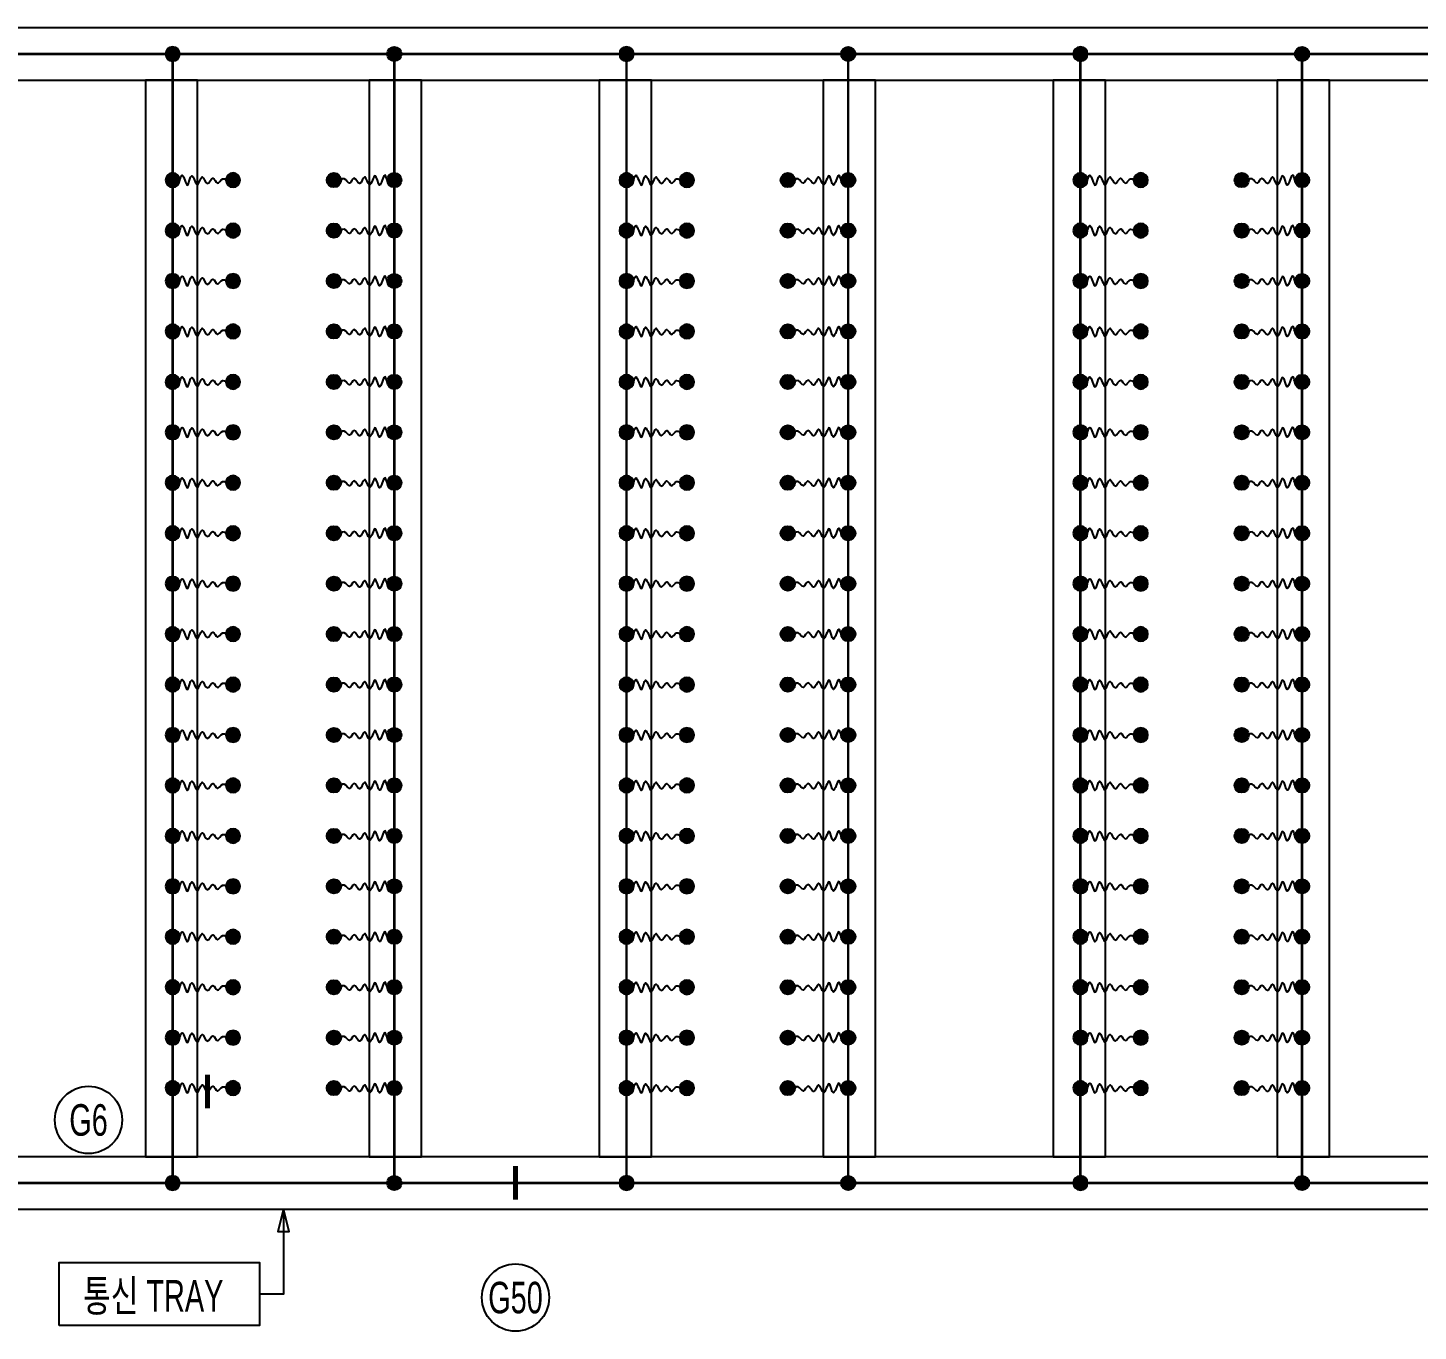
# Model space of a CAD drawing. Header units: millimetres. Extents: x -120884 to 122161, y 4425 to 84147.
# Drawn here: x 53321 to 69862, y 35235 to 50738 of the extents above; entities that cross this region are included whole.
import ezdxf
from ezdxf.enums import TextEntityAlignment as Align

# ---------------------------------------------------------------- set-up
doc = ezdxf.new("R2010")
doc.units = ezdxf.units.MM
doc.header["$LTSCALE"] = 150
doc.set_wipeout_variables(frame=1)
doc.linetypes.add('D1', pattern=[3, 1, -1, 1])
for name, color, linetype in [('-----21 Embeded Wire in Ceiling or Wall_전기', 3, 'Continuous'), ('-----27 Communication Cable Tray', 2, 'Continuous'), ('-----29 Indicator', 1, 'Continuous'), ('-----30 Text', 2, 'Continuous')]:
    doc.layers.add(name, color=color, linetype=linetype)
doc.styles.add('ELEC', font='')
doc.styles.get('ELEC').set_extended_font_data('Dotum')

# ---------------------------------------------------------------- blocks, each defined once
blk = doc.blocks.new('A$C10f95c32')
h = blk.add_hatch(color=0)
edge = h.paths.add_edge_path()
edge.add_arc((64, 64), 64, 720, 1080, ccw=False)
at = {"color": 0}
blk.add_circle((64, 64), 64, dxfattribs=at)

msp = doc.modelspace()

# ---------------------------------------------------------------- linework, layer by layer
at = {"layer": '-----21 Embeded Wire in Ceiling or Wall_전기', "linetype": 'D1', "ltscale": 0.5, "const_width": 30, "elevation": 0}
msp.add_lwpolyline([(26350.4, 50427.1), (86374.4, 50427.1), (86374.4, 36997.7), (26350.4, 36997.7)], close=True, dxfattribs=at)
for points in [[(55043.7, 36997.7), (55043.7, 50427.1)], [(57681, 36997.7), (57681, 50427.1)], [(60443.7, 36997.7), (60443.7, 50427.1)], [(63081, 36997.7), (63081, 50427.1)], [(65843.7, 36997.7), (65843.7, 50427.1)], [(68481, 36997.7), (68481, 50427.1)]]:
    msp.add_lwpolyline(points, dxfattribs=at)
at = {"layer": '-----21 Embeded Wire in Ceiling or Wall_전기'}
for points in [[(55043.7, 48926.2), (55097.4, 48867.4), (55156.5, 48984.9), (55220.4, 48868.1), (55271.4, 48978.8), (55338.7, 48872.1), (55395.8, 48963.8), (55456.3, 48885.7), (55523.6, 48948.2), (55575.9, 48891.2), (55639.3, 48941.4), (55722.9, 48912.2), (55762.4, 48926.2)], [(57681, 48926.2), (57627.3, 48867.4), (57568.2, 48984.9), (57504.3, 48868.1), (57453.3, 48978.8), (57386, 48872.1), (57328.9, 48963.8), (57268.4, 48885.7), (57201.1, 48948.2), (57148.8, 48891.2), (57085.4, 48941.4), (57001.8, 48912.2), (56962.4, 48926.2)], [(60443.7, 48926.2), (60497.4, 48867.4), (60556.5, 48984.9), (60620.4, 48868.1), (60671.4, 48978.8), (60738.7, 48872.1), (60795.8, 48963.8), (60856.3, 48885.7), (60923.6, 48948.2), (60975.9, 48891.2), (61039.3, 48941.4), (61122.9, 48912.2), (61162.4, 48926.2)], [(63081, 48926.2), (63027.3, 48867.4), (62968.2, 48984.9), (62904.3, 48868.1), (62853.3, 48978.8), (62786, 48872.1), (62728.9, 48963.8), (62668.4, 48885.7), (62601.1, 48948.2), (62548.8, 48891.2), (62485.4, 48941.4), (62401.8, 48912.2), (62362.4, 48926.2)], [(65843.7, 48926.2), (65897.4, 48867.4), (65956.5, 48984.9), (66020.4, 48868.1), (66071.4, 48978.8), (66138.7, 48872.1), (66195.8, 48963.8), (66256.3, 48885.7), (66323.6, 48948.2), (66375.9, 48891.2), (66439.3, 48941.4), (66522.9, 48912.2), (66562.4, 48926.2)], [(68481, 48926.2), (68427.3, 48867.4), (68368.2, 48984.9), (68304.3, 48868.1), (68253.3, 48978.8), (68186, 48872.1), (68128.9, 48963.8), (68068.4, 48885.7), (68001.1, 48948.2), (67948.8, 48891.2), (67885.4, 48941.4), (67801.8, 48912.2), (67762.4, 48926.2)], [(55043.7, 48326.2), (55097.4, 48267.4), (55156.5, 48384.9), (55220.4, 48268.1), (55271.4, 48378.8), (55338.7, 48272.1), (55395.8, 48363.8), (55456.3, 48285.7), (55523.6, 48348.2), (55575.9, 48291.2), (55639.3, 48341.4), (55722.9, 48312.2), (55762.4, 48326.2)], [(57681, 48326.2), (57627.3, 48267.4), (57568.2, 48384.9), (57504.3, 48268.1), (57453.3, 48378.8), (57386, 48272.1), (57328.9, 48363.8), (57268.4, 48285.7), (57201.1, 48348.2), (57148.8, 48291.2), (57085.4, 48341.4), (57001.8, 48312.2), (56962.4, 48326.2)], [(60443.7, 48326.2), (60497.4, 48267.4), (60556.5, 48384.9), (60620.4, 48268.1), (60671.4, 48378.8), (60738.7, 48272.1), (60795.8, 48363.8), (60856.3, 48285.7), (60923.6, 48348.2), (60975.9, 48291.2), (61039.3, 48341.4), (61122.9, 48312.2), (61162.4, 48326.2)], [(63081, 48326.2), (63027.3, 48267.4), (62968.2, 48384.9), (62904.3, 48268.1), (62853.3, 48378.8), (62786, 48272.1), (62728.9, 48363.8), (62668.4, 48285.7), (62601.1, 48348.2), (62548.8, 48291.2), (62485.4, 48341.4), (62401.8, 48312.2), (62362.4, 48326.2)], [(65843.7, 48326.2), (65897.4, 48267.4), (65956.5, 48384.9), (66020.4, 48268.1), (66071.4, 48378.8), (66138.7, 48272.1), (66195.8, 48363.8), (66256.3, 48285.7), (66323.6, 48348.2), (66375.9, 48291.2), (66439.3, 48341.4), (66522.9, 48312.2), (66562.4, 48326.2)], [(68481, 48326.2), (68427.3, 48267.4), (68368.2, 48384.9), (68304.3, 48268.1), (68253.3, 48378.8), (68186, 48272.1), (68128.9, 48363.8), (68068.4, 48285.7), (68001.1, 48348.2), (67948.8, 48291.2), (67885.4, 48341.4), (67801.8, 48312.2), (67762.4, 48326.2)], [(55043.7, 47726.2), (55097.4, 47667.4), (55156.5, 47784.9), (55220.4, 47668.1), (55271.4, 47778.8), (55338.7, 47672.1), (55395.8, 47763.8), (55456.3, 47685.7), (55523.6, 47748.2), (55575.9, 47691.2), (55639.3, 47741.4), (55722.9, 47712.2), (55762.4, 47726.2)], [(57681, 47726.2), (57627.3, 47667.4), (57568.2, 47784.9), (57504.3, 47668.1), (57453.3, 47778.8), (57386, 47672.1), (57328.9, 47763.8), (57268.4, 47685.7), (57201.1, 47748.2), (57148.8, 47691.2), (57085.4, 47741.4), (57001.8, 47712.2), (56962.4, 47726.2)], [(60443.7, 47726.2), (60497.4, 47667.4), (60556.5, 47784.9), (60620.4, 47668.1), (60671.4, 47778.8), (60738.7, 47672.1), (60795.8, 47763.8), (60856.3, 47685.7), (60923.6, 47748.2), (60975.9, 47691.2), (61039.3, 47741.4), (61122.9, 47712.2), (61162.4, 47726.2)], [(63081, 47726.2), (63027.3, 47667.4), (62968.2, 47784.9), (62904.3, 47668.1), (62853.3, 47778.8), (62786, 47672.1), (62728.9, 47763.8), (62668.4, 47685.7), (62601.1, 47748.2), (62548.8, 47691.2), (62485.4, 47741.4), (62401.8, 47712.2), (62362.4, 47726.2)], [(65843.7, 47726.2), (65897.4, 47667.4), (65956.5, 47784.9), (66020.4, 47668.1), (66071.4, 47778.8), (66138.7, 47672.1), (66195.8, 47763.8), (66256.3, 47685.7), (66323.6, 47748.2), (66375.9, 47691.2), (66439.3, 47741.4), (66522.9, 47712.2), (66562.4, 47726.2)], [(68481, 47726.2), (68427.3, 47667.4), (68368.2, 47784.9), (68304.3, 47668.1), (68253.3, 47778.8), (68186, 47672.1), (68128.9, 47763.8), (68068.4, 47685.7), (68001.1, 47748.2), (67948.8, 47691.2), (67885.4, 47741.4), (67801.8, 47712.2), (67762.4, 47726.2)], [(55043.7, 47126.2), (55097.4, 47067.4), (55156.5, 47184.9), (55220.4, 47068.1), (55271.4, 47178.8), (55338.7, 47072.1), (55395.8, 47163.8), (55456.3, 47085.7), (55523.6, 47148.2), (55575.9, 47091.2), (55639.3, 47141.4), (55722.9, 47112.2), (55762.4, 47126.2)], [(57681, 47126.2), (57627.3, 47067.4), (57568.2, 47184.9), (57504.3, 47068.1), (57453.3, 47178.8), (57386, 47072.1), (57328.9, 47163.8), (57268.4, 47085.7), (57201.1, 47148.2), (57148.8, 47091.2), (57085.4, 47141.4), (57001.8, 47112.2), (56962.4, 47126.2)], [(60443.7, 47126.2), (60497.4, 47067.4), (60556.5, 47184.9), (60620.4, 47068.1), (60671.4, 47178.8), (60738.7, 47072.1), (60795.8, 47163.8), (60856.3, 47085.7), (60923.6, 47148.2), (60975.9, 47091.2), (61039.3, 47141.4), (61122.9, 47112.2), (61162.4, 47126.2)], [(63081, 47126.2), (63027.3, 47067.4), (62968.2, 47184.9), (62904.3, 47068.1), (62853.3, 47178.8), (62786, 47072.1), (62728.9, 47163.8), (62668.4, 47085.7), (62601.1, 47148.2), (62548.8, 47091.2), (62485.4, 47141.4), (62401.8, 47112.2), (62362.4, 47126.2)], [(65843.7, 47126.2), (65897.4, 47067.4), (65956.5, 47184.9), (66020.4, 47068.1), (66071.4, 47178.8), (66138.7, 47072.1), (66195.8, 47163.8), (66256.3, 47085.7), (66323.6, 47148.2), (66375.9, 47091.2), (66439.3, 47141.4), (66522.9, 47112.2), (66562.4, 47126.2)], [(68481, 47126.2), (68427.3, 47067.4), (68368.2, 47184.9), (68304.3, 47068.1), (68253.3, 47178.8), (68186, 47072.1), (68128.9, 47163.8), (68068.4, 47085.7), (68001.1, 47148.2), (67948.8, 47091.2), (67885.4, 47141.4), (67801.8, 47112.2), (67762.4, 47126.2)], [(55043.7, 46526.2), (55097.4, 46467.4), (55156.5, 46584.9), (55220.4, 46468.1), (55271.4, 46578.8), (55338.7, 46472.1), (55395.8, 46563.8), (55456.3, 46485.7), (55523.6, 46548.2), (55575.9, 46491.2), (55639.3, 46541.4), (55722.9, 46512.2), (55762.4, 46526.2)], [(57681, 46526.2), (57627.3, 46467.4), (57568.2, 46584.9), (57504.3, 46468.1), (57453.3, 46578.8), (57386, 46472.1), (57328.9, 46563.8), (57268.4, 46485.7), (57201.1, 46548.2), (57148.8, 46491.2), (57085.4, 46541.4), (57001.8, 46512.2), (56962.4, 46526.2)], [(60443.7, 46526.2), (60497.4, 46467.4), (60556.5, 46584.9), (60620.4, 46468.1), (60671.4, 46578.8), (60738.7, 46472.1), (60795.8, 46563.8), (60856.3, 46485.7), (60923.6, 46548.2), (60975.9, 46491.2), (61039.3, 46541.4), (61122.9, 46512.2), (61162.4, 46526.2)], [(63081, 46526.2), (63027.3, 46467.4), (62968.2, 46584.9), (62904.3, 46468.1), (62853.3, 46578.8), (62786, 46472.1), (62728.9, 46563.8), (62668.4, 46485.7), (62601.1, 46548.2), (62548.8, 46491.2), (62485.4, 46541.4), (62401.8, 46512.2), (62362.4, 46526.2)], [(65843.7, 46526.2), (65897.4, 46467.4), (65956.5, 46584.9), (66020.4, 46468.1), (66071.4, 46578.8), (66138.7, 46472.1), (66195.8, 46563.8), (66256.3, 46485.7), (66323.6, 46548.2), (66375.9, 46491.2), (66439.3, 46541.4), (66522.9, 46512.2), (66562.4, 46526.2)], [(68481, 46526.2), (68427.3, 46467.4), (68368.2, 46584.9), (68304.3, 46468.1), (68253.3, 46578.8), (68186, 46472.1), (68128.9, 46563.8), (68068.4, 46485.7), (68001.1, 46548.2), (67948.8, 46491.2), (67885.4, 46541.4), (67801.8, 46512.2), (67762.4, 46526.2)], [(55043.7, 45926.2), (55097.4, 45867.4), (55156.5, 45984.9), (55220.4, 45868.1), (55271.4, 45978.8), (55338.7, 45872.1), (55395.8, 45963.8), (55456.3, 45885.7), (55523.6, 45948.2), (55575.9, 45891.2), (55639.3, 45941.4), (55722.9, 45912.2), (55762.4, 45926.2)], [(57681, 45926.2), (57627.3, 45867.4), (57568.2, 45984.9), (57504.3, 45868.1), (57453.3, 45978.8), (57386, 45872.1), (57328.9, 45963.8), (57268.4, 45885.7), (57201.1, 45948.2), (57148.8, 45891.2), (57085.4, 45941.4), (57001.8, 45912.2), (56962.4, 45926.2)], [(60443.7, 45926.2), (60497.4, 45867.4), (60556.5, 45984.9), (60620.4, 45868.1), (60671.4, 45978.8), (60738.7, 45872.1), (60795.8, 45963.8), (60856.3, 45885.7), (60923.6, 45948.2), (60975.9, 45891.2), (61039.3, 45941.4), (61122.9, 45912.2), (61162.4, 45926.2)], [(63081, 45926.2), (63027.3, 45867.4), (62968.2, 45984.9), (62904.3, 45868.1), (62853.3, 45978.8), (62786, 45872.1), (62728.9, 45963.8), (62668.4, 45885.7), (62601.1, 45948.2), (62548.8, 45891.2), (62485.4, 45941.4), (62401.8, 45912.2), (62362.4, 45926.2)], [(65843.7, 45926.2), (65897.4, 45867.4), (65956.5, 45984.9), (66020.4, 45868.1), (66071.4, 45978.8), (66138.7, 45872.1), (66195.8, 45963.8), (66256.3, 45885.7), (66323.6, 45948.2), (66375.9, 45891.2), (66439.3, 45941.4), (66522.9, 45912.2), (66562.4, 45926.2)], [(68481, 45926.2), (68427.3, 45867.4), (68368.2, 45984.9), (68304.3, 45868.1), (68253.3, 45978.8), (68186, 45872.1), (68128.9, 45963.8), (68068.4, 45885.7), (68001.1, 45948.2), (67948.8, 45891.2), (67885.4, 45941.4), (67801.8, 45912.2), (67762.4, 45926.2)], [(55043.7, 45326.2), (55097.4, 45267.4), (55156.5, 45384.9), (55220.4, 45268.1), (55271.4, 45378.8), (55338.7, 45272.1), (55395.8, 45363.8), (55456.3, 45285.7), (55523.6, 45348.2), (55575.9, 45291.2), (55639.3, 45341.4), (55722.9, 45312.2), (55762.4, 45326.2)], [(57681, 45326.2), (57627.3, 45267.4), (57568.2, 45384.9), (57504.3, 45268.1), (57453.3, 45378.8), (57386, 45272.1), (57328.9, 45363.8), (57268.4, 45285.7), (57201.1, 45348.2), (57148.8, 45291.2), (57085.4, 45341.4), (57001.8, 45312.2), (56962.4, 45326.2)], [(60443.7, 45326.2), (60497.4, 45267.4), (60556.5, 45384.9), (60620.4, 45268.1), (60671.4, 45378.8), (60738.7, 45272.1), (60795.8, 45363.8), (60856.3, 45285.7), (60923.6, 45348.2), (60975.9, 45291.2), (61039.3, 45341.4), (61122.9, 45312.2), (61162.4, 45326.2)], [(63081, 45326.2), (63027.3, 45267.4), (62968.2, 45384.9), (62904.3, 45268.1), (62853.3, 45378.8), (62786, 45272.1), (62728.9, 45363.8), (62668.4, 45285.7), (62601.1, 45348.2), (62548.8, 45291.2), (62485.4, 45341.4), (62401.8, 45312.2), (62362.4, 45326.2)], [(65843.7, 45326.2), (65897.4, 45267.4), (65956.5, 45384.9), (66020.4, 45268.1), (66071.4, 45378.8), (66138.7, 45272.1), (66195.8, 45363.8), (66256.3, 45285.7), (66323.6, 45348.2), (66375.9, 45291.2), (66439.3, 45341.4), (66522.9, 45312.2), (66562.4, 45326.2)], [(68481, 45326.2), (68427.3, 45267.4), (68368.2, 45384.9), (68304.3, 45268.1), (68253.3, 45378.8), (68186, 45272.1), (68128.9, 45363.8), (68068.4, 45285.7), (68001.1, 45348.2), (67948.8, 45291.2), (67885.4, 45341.4), (67801.8, 45312.2), (67762.4, 45326.2)], [(55043.7, 44726.2), (55097.4, 44667.4), (55156.5, 44784.9), (55220.4, 44668.1), (55271.4, 44778.8), (55338.7, 44672.1), (55395.8, 44763.8), (55456.3, 44685.7), (55523.6, 44748.2), (55575.9, 44691.2), (55639.3, 44741.4), (55722.9, 44712.2), (55762.4, 44726.2)], [(57681, 44726.2), (57627.3, 44667.4), (57568.2, 44784.9), (57504.3, 44668.1), (57453.3, 44778.8), (57386, 44672.1), (57328.9, 44763.8), (57268.4, 44685.7), (57201.1, 44748.2), (57148.8, 44691.2), (57085.4, 44741.4), (57001.8, 44712.2), (56962.4, 44726.2)], [(60443.7, 44726.2), (60497.4, 44667.4), (60556.5, 44784.9), (60620.4, 44668.1), (60671.4, 44778.8), (60738.7, 44672.1), (60795.8, 44763.8), (60856.3, 44685.7), (60923.6, 44748.2), (60975.9, 44691.2), (61039.3, 44741.4), (61122.9, 44712.2), (61162.4, 44726.2)], [(63081, 44726.2), (63027.3, 44667.4), (62968.2, 44784.9), (62904.3, 44668.1), (62853.3, 44778.8), (62786, 44672.1), (62728.9, 44763.8), (62668.4, 44685.7), (62601.1, 44748.2), (62548.8, 44691.2), (62485.4, 44741.4), (62401.8, 44712.2), (62362.4, 44726.2)], [(65843.7, 44726.2), (65897.4, 44667.4), (65956.5, 44784.9), (66020.4, 44668.1), (66071.4, 44778.8), (66138.7, 44672.1), (66195.8, 44763.8), (66256.3, 44685.7), (66323.6, 44748.2), (66375.9, 44691.2), (66439.3, 44741.4), (66522.9, 44712.2), (66562.4, 44726.2)], [(68481, 44726.2), (68427.3, 44667.4), (68368.2, 44784.9), (68304.3, 44668.1), (68253.3, 44778.8), (68186, 44672.1), (68128.9, 44763.8), (68068.4, 44685.7), (68001.1, 44748.2), (67948.8, 44691.2), (67885.4, 44741.4), (67801.8, 44712.2), (67762.4, 44726.2)], [(55043.7, 44126.2), (55097.4, 44067.4), (55156.5, 44184.9), (55220.4, 44068.1), (55271.4, 44178.8), (55338.7, 44072.1), (55395.8, 44163.8), (55456.3, 44085.7), (55523.6, 44148.2), (55575.9, 44091.2), (55639.3, 44141.4), (55722.9, 44112.2), (55762.4, 44126.2)], [(57681, 44126.2), (57627.3, 44067.4), (57568.2, 44184.9), (57504.3, 44068.1), (57453.3, 44178.8), (57386, 44072.1), (57328.9, 44163.8), (57268.4, 44085.7), (57201.1, 44148.2), (57148.8, 44091.2), (57085.4, 44141.4), (57001.8, 44112.2), (56962.4, 44126.2)], [(60443.7, 44126.2), (60497.4, 44067.4), (60556.5, 44184.9), (60620.4, 44068.1), (60671.4, 44178.8), (60738.7, 44072.1), (60795.8, 44163.8), (60856.3, 44085.7), (60923.6, 44148.2), (60975.9, 44091.2), (61039.3, 44141.4), (61122.9, 44112.2), (61162.4, 44126.2)], [(63081, 44126.2), (63027.3, 44067.4), (62968.2, 44184.9), (62904.3, 44068.1), (62853.3, 44178.8), (62786, 44072.1), (62728.9, 44163.8), (62668.4, 44085.7), (62601.1, 44148.2), (62548.8, 44091.2), (62485.4, 44141.4), (62401.8, 44112.2), (62362.4, 44126.2)], [(65843.7, 44126.2), (65897.4, 44067.4), (65956.5, 44184.9), (66020.4, 44068.1), (66071.4, 44178.8), (66138.7, 44072.1), (66195.8, 44163.8), (66256.3, 44085.7), (66323.6, 44148.2), (66375.9, 44091.2), (66439.3, 44141.4), (66522.9, 44112.2), (66562.4, 44126.2)], [(68481, 44126.2), (68427.3, 44067.4), (68368.2, 44184.9), (68304.3, 44068.1), (68253.3, 44178.8), (68186, 44072.1), (68128.9, 44163.8), (68068.4, 44085.7), (68001.1, 44148.2), (67948.8, 44091.2), (67885.4, 44141.4), (67801.8, 44112.2), (67762.4, 44126.2)], [(55043.7, 43526.2), (55097.4, 43467.4), (55156.5, 43584.9), (55220.4, 43468.1), (55271.4, 43578.8), (55338.7, 43472.1), (55395.8, 43563.8), (55456.3, 43485.7), (55523.6, 43548.2), (55575.9, 43491.2), (55639.3, 43541.4), (55722.9, 43512.2), (55762.4, 43526.2)], [(57681, 43526.2), (57627.3, 43467.4), (57568.2, 43584.9), (57504.3, 43468.1), (57453.3, 43578.8), (57386, 43472.1), (57328.9, 43563.8), (57268.4, 43485.7), (57201.1, 43548.2), (57148.8, 43491.2), (57085.4, 43541.4), (57001.8, 43512.2), (56962.4, 43526.2)], [(60443.7, 43526.2), (60497.4, 43467.4), (60556.5, 43584.9), (60620.4, 43468.1), (60671.4, 43578.8), (60738.7, 43472.1), (60795.8, 43563.8), (60856.3, 43485.7), (60923.6, 43548.2), (60975.9, 43491.2), (61039.3, 43541.4), (61122.9, 43512.2), (61162.4, 43526.2)], [(63081, 43526.2), (63027.3, 43467.4), (62968.2, 43584.9), (62904.3, 43468.1), (62853.3, 43578.8), (62786, 43472.1), (62728.9, 43563.8), (62668.4, 43485.7), (62601.1, 43548.2), (62548.8, 43491.2), (62485.4, 43541.4), (62401.8, 43512.2), (62362.4, 43526.2)], [(65843.7, 43526.2), (65897.4, 43467.4), (65956.5, 43584.9), (66020.4, 43468.1), (66071.4, 43578.8), (66138.7, 43472.1), (66195.8, 43563.8), (66256.3, 43485.7), (66323.6, 43548.2), (66375.9, 43491.2), (66439.3, 43541.4), (66522.9, 43512.2), (66562.4, 43526.2)], [(68481, 43526.2), (68427.3, 43467.4), (68368.2, 43584.9), (68304.3, 43468.1), (68253.3, 43578.8), (68186, 43472.1), (68128.9, 43563.8), (68068.4, 43485.7), (68001.1, 43548.2), (67948.8, 43491.2), (67885.4, 43541.4), (67801.8, 43512.2), (67762.4, 43526.2)], [(55043.7, 42926.2), (55097.4, 42867.4), (55156.5, 42984.9), (55220.4, 42868.1), (55271.4, 42978.8), (55338.7, 42872.1), (55395.8, 42963.8), (55456.3, 42885.7), (55523.6, 42948.2), (55575.9, 42891.2), (55639.3, 42941.4), (55722.9, 42912.2), (55762.4, 42926.2)], [(57681, 42926.2), (57627.3, 42867.4), (57568.2, 42984.9), (57504.3, 42868.1), (57453.3, 42978.8), (57386, 42872.1), (57328.9, 42963.8), (57268.4, 42885.7), (57201.1, 42948.2), (57148.8, 42891.2), (57085.4, 42941.4), (57001.8, 42912.2), (56962.4, 42926.2)], [(60443.7, 42926.2), (60497.4, 42867.4), (60556.5, 42984.9), (60620.4, 42868.1), (60671.4, 42978.8), (60738.7, 42872.1), (60795.8, 42963.8), (60856.3, 42885.7), (60923.6, 42948.2), (60975.9, 42891.2), (61039.3, 42941.4), (61122.9, 42912.2), (61162.4, 42926.2)], [(63081, 42926.2), (63027.3, 42867.4), (62968.2, 42984.9), (62904.3, 42868.1), (62853.3, 42978.8), (62786, 42872.1), (62728.9, 42963.8), (62668.4, 42885.7), (62601.1, 42948.2), (62548.8, 42891.2), (62485.4, 42941.4), (62401.8, 42912.2), (62362.4, 42926.2)], [(65843.7, 42926.2), (65897.4, 42867.4), (65956.5, 42984.9), (66020.4, 42868.1), (66071.4, 42978.8), (66138.7, 42872.1), (66195.8, 42963.8), (66256.3, 42885.7), (66323.6, 42948.2), (66375.9, 42891.2), (66439.3, 42941.4), (66522.9, 42912.2), (66562.4, 42926.2)], [(68481, 42926.2), (68427.3, 42867.4), (68368.2, 42984.9), (68304.3, 42868.1), (68253.3, 42978.8), (68186, 42872.1), (68128.9, 42963.8), (68068.4, 42885.7), (68001.1, 42948.2), (67948.8, 42891.2), (67885.4, 42941.4), (67801.8, 42912.2), (67762.4, 42926.2)], [(55043.7, 42326.2), (55097.4, 42267.4), (55156.5, 42384.9), (55220.4, 42268.1), (55271.4, 42378.8), (55338.7, 42272.1), (55395.8, 42363.8), (55456.3, 42285.7), (55523.6, 42348.2), (55575.9, 42291.2), (55639.3, 42341.4), (55722.9, 42312.2), (55762.4, 42326.2)], [(57681, 42326.2), (57627.3, 42267.4), (57568.2, 42384.9), (57504.3, 42268.1), (57453.3, 42378.8), (57386, 42272.1), (57328.9, 42363.8), (57268.4, 42285.7), (57201.1, 42348.2), (57148.8, 42291.2), (57085.4, 42341.4), (57001.8, 42312.2), (56962.4, 42326.2)], [(60443.7, 42326.2), (60497.4, 42267.4), (60556.5, 42384.9), (60620.4, 42268.1), (60671.4, 42378.8), (60738.7, 42272.1), (60795.8, 42363.8), (60856.3, 42285.7), (60923.6, 42348.2), (60975.9, 42291.2), (61039.3, 42341.4), (61122.9, 42312.2), (61162.4, 42326.2)], [(63081, 42326.2), (63027.3, 42267.4), (62968.2, 42384.9), (62904.3, 42268.1), (62853.3, 42378.8), (62786, 42272.1), (62728.9, 42363.8), (62668.4, 42285.7), (62601.1, 42348.2), (62548.8, 42291.2), (62485.4, 42341.4), (62401.8, 42312.2), (62362.4, 42326.2)], [(65843.7, 42326.2), (65897.4, 42267.4), (65956.5, 42384.9), (66020.4, 42268.1), (66071.4, 42378.8), (66138.7, 42272.1), (66195.8, 42363.8), (66256.3, 42285.7), (66323.6, 42348.2), (66375.9, 42291.2), (66439.3, 42341.4), (66522.9, 42312.2), (66562.4, 42326.2)], [(68481, 42326.2), (68427.3, 42267.4), (68368.2, 42384.9), (68304.3, 42268.1), (68253.3, 42378.8), (68186, 42272.1), (68128.9, 42363.8), (68068.4, 42285.7), (68001.1, 42348.2), (67948.8, 42291.2), (67885.4, 42341.4), (67801.8, 42312.2), (67762.4, 42326.2)], [(55043.7, 41726.2), (55097.4, 41667.4), (55156.5, 41784.9), (55220.4, 41668.1), (55271.4, 41778.8), (55338.7, 41672.1), (55395.8, 41763.8), (55456.3, 41685.7), (55523.6, 41748.2), (55575.9, 41691.2), (55639.3, 41741.4), (55722.9, 41712.2), (55762.4, 41726.2)], [(57681, 41726.2), (57627.3, 41667.4), (57568.2, 41784.9), (57504.3, 41668.1), (57453.3, 41778.8), (57386, 41672.1), (57328.9, 41763.8), (57268.4, 41685.7), (57201.1, 41748.2), (57148.8, 41691.2), (57085.4, 41741.4), (57001.8, 41712.2), (56962.4, 41726.2)], [(60443.7, 41726.2), (60497.4, 41667.4), (60556.5, 41784.9), (60620.4, 41668.1), (60671.4, 41778.8), (60738.7, 41672.1), (60795.8, 41763.8), (60856.3, 41685.7), (60923.6, 41748.2), (60975.9, 41691.2), (61039.3, 41741.4), (61122.9, 41712.2), (61162.4, 41726.2)], [(63081, 41726.2), (63027.3, 41667.4), (62968.2, 41784.9), (62904.3, 41668.1), (62853.3, 41778.8), (62786, 41672.1), (62728.9, 41763.8), (62668.4, 41685.7), (62601.1, 41748.2), (62548.8, 41691.2), (62485.4, 41741.4), (62401.8, 41712.2), (62362.4, 41726.2)], [(65843.7, 41726.2), (65897.4, 41667.4), (65956.5, 41784.9), (66020.4, 41668.1), (66071.4, 41778.8), (66138.7, 41672.1), (66195.8, 41763.8), (66256.3, 41685.7), (66323.6, 41748.2), (66375.9, 41691.2), (66439.3, 41741.4), (66522.9, 41712.2), (66562.4, 41726.2)], [(68481, 41726.2), (68427.3, 41667.4), (68368.2, 41784.9), (68304.3, 41668.1), (68253.3, 41778.8), (68186, 41672.1), (68128.9, 41763.8), (68068.4, 41685.7), (68001.1, 41748.2), (67948.8, 41691.2), (67885.4, 41741.4), (67801.8, 41712.2), (67762.4, 41726.2)], [(55043.7, 41126.2), (55097.4, 41067.4), (55156.5, 41184.9), (55220.4, 41068.1), (55271.4, 41178.8), (55338.7, 41072.1), (55395.8, 41163.8), (55456.3, 41085.7), (55523.6, 41148.2), (55575.9, 41091.2), (55639.3, 41141.4), (55722.9, 41112.2), (55762.4, 41126.2)], [(57681, 41126.2), (57627.3, 41067.4), (57568.2, 41184.9), (57504.3, 41068.1), (57453.3, 41178.8), (57386, 41072.1), (57328.9, 41163.8), (57268.4, 41085.7), (57201.1, 41148.2), (57148.8, 41091.2), (57085.4, 41141.4), (57001.8, 41112.2), (56962.4, 41126.2)], [(60443.7, 41126.2), (60497.4, 41067.4), (60556.5, 41184.9), (60620.4, 41068.1), (60671.4, 41178.8), (60738.7, 41072.1), (60795.8, 41163.8), (60856.3, 41085.7), (60923.6, 41148.2), (60975.9, 41091.2), (61039.3, 41141.4), (61122.9, 41112.2), (61162.4, 41126.2)], [(63081, 41126.2), (63027.3, 41067.4), (62968.2, 41184.9), (62904.3, 41068.1), (62853.3, 41178.8), (62786, 41072.1), (62728.9, 41163.8), (62668.4, 41085.7), (62601.1, 41148.2), (62548.8, 41091.2), (62485.4, 41141.4), (62401.8, 41112.2), (62362.4, 41126.2)], [(65843.7, 41126.2), (65897.4, 41067.4), (65956.5, 41184.9), (66020.4, 41068.1), (66071.4, 41178.8), (66138.7, 41072.1), (66195.8, 41163.8), (66256.3, 41085.7), (66323.6, 41148.2), (66375.9, 41091.2), (66439.3, 41141.4), (66522.9, 41112.2), (66562.4, 41126.2)], [(68481, 41126.2), (68427.3, 41067.4), (68368.2, 41184.9), (68304.3, 41068.1), (68253.3, 41178.8), (68186, 41072.1), (68128.9, 41163.8), (68068.4, 41085.7), (68001.1, 41148.2), (67948.8, 41091.2), (67885.4, 41141.4), (67801.8, 41112.2), (67762.4, 41126.2)], [(55043.7, 40526.2), (55097.4, 40467.4), (55156.5, 40584.9), (55220.4, 40468.1), (55271.4, 40578.8), (55338.7, 40472.1), (55395.8, 40563.8), (55456.3, 40485.7), (55523.6, 40548.2), (55575.9, 40491.2), (55639.3, 40541.4), (55722.9, 40512.2), (55762.4, 40526.2)], [(57681, 40526.2), (57627.3, 40467.4), (57568.2, 40584.9), (57504.3, 40468.1), (57453.3, 40578.8), (57386, 40472.1), (57328.9, 40563.8), (57268.4, 40485.7), (57201.1, 40548.2), (57148.8, 40491.2), (57085.4, 40541.4), (57001.8, 40512.2), (56962.4, 40526.2)], [(60443.7, 40526.2), (60497.4, 40467.4), (60556.5, 40584.9), (60620.4, 40468.1), (60671.4, 40578.8), (60738.7, 40472.1), (60795.8, 40563.8), (60856.3, 40485.7), (60923.6, 40548.2), (60975.9, 40491.2), (61039.3, 40541.4), (61122.9, 40512.2), (61162.4, 40526.2)], [(63081, 40526.2), (63027.3, 40467.4), (62968.2, 40584.9), (62904.3, 40468.1), (62853.3, 40578.8), (62786, 40472.1), (62728.9, 40563.8), (62668.4, 40485.7), (62601.1, 40548.2), (62548.8, 40491.2), (62485.4, 40541.4), (62401.8, 40512.2), (62362.4, 40526.2)], [(65843.7, 40526.2), (65897.4, 40467.4), (65956.5, 40584.9), (66020.4, 40468.1), (66071.4, 40578.8), (66138.7, 40472.1), (66195.8, 40563.8), (66256.3, 40485.7), (66323.6, 40548.2), (66375.9, 40491.2), (66439.3, 40541.4), (66522.9, 40512.2), (66562.4, 40526.2)], [(68481, 40526.2), (68427.3, 40467.4), (68368.2, 40584.9), (68304.3, 40468.1), (68253.3, 40578.8), (68186, 40472.1), (68128.9, 40563.8), (68068.4, 40485.7), (68001.1, 40548.2), (67948.8, 40491.2), (67885.4, 40541.4), (67801.8, 40512.2), (67762.4, 40526.2)], [(55043.7, 39926.2), (55097.4, 39867.4), (55156.5, 39984.9), (55220.4, 39868.1), (55271.4, 39978.8), (55338.7, 39872.1), (55395.8, 39963.8), (55456.3, 39885.7), (55523.6, 39948.2), (55575.9, 39891.2), (55639.3, 39941.4), (55722.9, 39912.2), (55762.4, 39926.2)], [(57681, 39926.2), (57627.3, 39867.4), (57568.2, 39984.9), (57504.3, 39868.1), (57453.3, 39978.8), (57386, 39872.1), (57328.9, 39963.8), (57268.4, 39885.7), (57201.1, 39948.2), (57148.8, 39891.2), (57085.4, 39941.4), (57001.8, 39912.2), (56962.4, 39926.2)], [(60443.7, 39926.2), (60497.4, 39867.4), (60556.5, 39984.9), (60620.4, 39868.1), (60671.4, 39978.8), (60738.7, 39872.1), (60795.8, 39963.8), (60856.3, 39885.7), (60923.6, 39948.2), (60975.9, 39891.2), (61039.3, 39941.4), (61122.9, 39912.2), (61162.4, 39926.2)], [(63081, 39926.2), (63027.3, 39867.4), (62968.2, 39984.9), (62904.3, 39868.1), (62853.3, 39978.8), (62786, 39872.1), (62728.9, 39963.8), (62668.4, 39885.7), (62601.1, 39948.2), (62548.8, 39891.2), (62485.4, 39941.4), (62401.8, 39912.2), (62362.4, 39926.2)], [(65843.7, 39926.2), (65897.4, 39867.4), (65956.5, 39984.9), (66020.4, 39868.1), (66071.4, 39978.8), (66138.7, 39872.1), (66195.8, 39963.8), (66256.3, 39885.7), (66323.6, 39948.2), (66375.9, 39891.2), (66439.3, 39941.4), (66522.9, 39912.2), (66562.4, 39926.2)], [(68481, 39926.2), (68427.3, 39867.4), (68368.2, 39984.9), (68304.3, 39868.1), (68253.3, 39978.8), (68186, 39872.1), (68128.9, 39963.8), (68068.4, 39885.7), (68001.1, 39948.2), (67948.8, 39891.2), (67885.4, 39941.4), (67801.8, 39912.2), (67762.4, 39926.2)], [(55043.7, 39326.2), (55097.4, 39267.4), (55156.5, 39384.9), (55220.4, 39268.1), (55271.4, 39378.8), (55338.7, 39272.1), (55395.8, 39363.8), (55456.3, 39285.7), (55523.6, 39348.2), (55575.9, 39291.2), (55639.3, 39341.4), (55722.9, 39312.2), (55762.4, 39326.2)], [(57681, 39326.2), (57627.3, 39267.4), (57568.2, 39384.9), (57504.3, 39268.1), (57453.3, 39378.8), (57386, 39272.1), (57328.9, 39363.8), (57268.4, 39285.7), (57201.1, 39348.2), (57148.8, 39291.2), (57085.4, 39341.4), (57001.8, 39312.2), (56962.4, 39326.2)], [(60443.7, 39326.2), (60497.4, 39267.4), (60556.5, 39384.9), (60620.4, 39268.1), (60671.4, 39378.8), (60738.7, 39272.1), (60795.8, 39363.8), (60856.3, 39285.7), (60923.6, 39348.2), (60975.9, 39291.2), (61039.3, 39341.4), (61122.9, 39312.2), (61162.4, 39326.2)], [(63081, 39326.2), (63027.3, 39267.4), (62968.2, 39384.9), (62904.3, 39268.1), (62853.3, 39378.8), (62786, 39272.1), (62728.9, 39363.8), (62668.4, 39285.7), (62601.1, 39348.2), (62548.8, 39291.2), (62485.4, 39341.4), (62401.8, 39312.2), (62362.4, 39326.2)], [(65843.7, 39326.2), (65897.4, 39267.4), (65956.5, 39384.9), (66020.4, 39268.1), (66071.4, 39378.8), (66138.7, 39272.1), (66195.8, 39363.8), (66256.3, 39285.7), (66323.6, 39348.2), (66375.9, 39291.2), (66439.3, 39341.4), (66522.9, 39312.2), (66562.4, 39326.2)], [(68481, 39326.2), (68427.3, 39267.4), (68368.2, 39384.9), (68304.3, 39268.1), (68253.3, 39378.8), (68186, 39272.1), (68128.9, 39363.8), (68068.4, 39285.7), (68001.1, 39348.2), (67948.8, 39291.2), (67885.4, 39341.4), (67801.8, 39312.2), (67762.4, 39326.2)], [(55043.7, 38726.2), (55097.4, 38667.4), (55156.5, 38784.9), (55220.4, 38668.1), (55271.4, 38778.8), (55338.7, 38672.1), (55395.8, 38763.8), (55456.3, 38685.7), (55523.6, 38748.2), (55575.9, 38691.2), (55639.3, 38741.4), (55722.9, 38712.2), (55762.4, 38726.2)], [(57681, 38726.2), (57627.3, 38667.4), (57568.2, 38784.9), (57504.3, 38668.1), (57453.3, 38778.8), (57386, 38672.1), (57328.9, 38763.8), (57268.4, 38685.7), (57201.1, 38748.2), (57148.8, 38691.2), (57085.4, 38741.4), (57001.8, 38712.2), (56962.4, 38726.2)], [(60443.7, 38726.2), (60497.4, 38667.4), (60556.5, 38784.9), (60620.4, 38668.1), (60671.4, 38778.8), (60738.7, 38672.1), (60795.8, 38763.8), (60856.3, 38685.7), (60923.6, 38748.2), (60975.9, 38691.2), (61039.3, 38741.4), (61122.9, 38712.2), (61162.4, 38726.2)], [(63081, 38726.2), (63027.3, 38667.4), (62968.2, 38784.9), (62904.3, 38668.1), (62853.3, 38778.8), (62786, 38672.1), (62728.9, 38763.8), (62668.4, 38685.7), (62601.1, 38748.2), (62548.8, 38691.2), (62485.4, 38741.4), (62401.8, 38712.2), (62362.4, 38726.2)], [(65843.7, 38726.2), (65897.4, 38667.4), (65956.5, 38784.9), (66020.4, 38668.1), (66071.4, 38778.8), (66138.7, 38672.1), (66195.8, 38763.8), (66256.3, 38685.7), (66323.6, 38748.2), (66375.9, 38691.2), (66439.3, 38741.4), (66522.9, 38712.2), (66562.4, 38726.2)], [(68481, 38726.2), (68427.3, 38667.4), (68368.2, 38784.9), (68304.3, 38668.1), (68253.3, 38778.8), (68186, 38672.1), (68128.9, 38763.8), (68068.4, 38685.7), (68001.1, 38748.2), (67948.8, 38691.2), (67885.4, 38741.4), (67801.8, 38712.2), (67762.4, 38726.2)], [(55043.7, 38126.2), (55097.4, 38067.4), (55156.5, 38184.9), (55220.4, 38068.1), (55271.4, 38178.8), (55338.7, 38072.1), (55395.8, 38163.8), (55456.3, 38085.7), (55523.6, 38148.2), (55575.9, 38091.2), (55639.3, 38141.4), (55722.9, 38112.2), (55762.4, 38126.2)], [(57681, 38126.2), (57627.3, 38067.4), (57568.2, 38184.9), (57504.3, 38068.1), (57453.3, 38178.8), (57386, 38072.1), (57328.9, 38163.8), (57268.4, 38085.7), (57201.1, 38148.2), (57148.8, 38091.2), (57085.4, 38141.4), (57001.8, 38112.2), (56962.4, 38126.2)], [(60443.7, 38126.2), (60497.4, 38067.4), (60556.5, 38184.9), (60620.4, 38068.1), (60671.4, 38178.8), (60738.7, 38072.1), (60795.8, 38163.8), (60856.3, 38085.7), (60923.6, 38148.2), (60975.9, 38091.2), (61039.3, 38141.4), (61122.9, 38112.2), (61162.4, 38126.2)], [(63081, 38126.2), (63027.3, 38067.4), (62968.2, 38184.9), (62904.3, 38068.1), (62853.3, 38178.8), (62786, 38072.1), (62728.9, 38163.8), (62668.4, 38085.7), (62601.1, 38148.2), (62548.8, 38091.2), (62485.4, 38141.4), (62401.8, 38112.2), (62362.4, 38126.2)], [(65843.7, 38126.2), (65897.4, 38067.4), (65956.5, 38184.9), (66020.4, 38068.1), (66071.4, 38178.8), (66138.7, 38072.1), (66195.8, 38163.8), (66256.3, 38085.7), (66323.6, 38148.2), (66375.9, 38091.2), (66439.3, 38141.4), (66522.9, 38112.2), (66562.4, 38126.2)], [(68481, 38126.2), (68427.3, 38067.4), (68368.2, 38184.9), (68304.3, 38068.1), (68253.3, 38178.8), (68186, 38072.1), (68128.9, 38163.8), (68068.4, 38085.7), (68001.1, 38148.2), (67948.8, 38091.2), (67885.4, 38141.4), (67801.8, 38112.2), (67762.4, 38126.2)]]:
    msp.add_spline(points, degree=3, dxfattribs=at)
at = {"layer": '-----27 Communication Cable Tray', "color": 9, "elevation": 0}
for points in [[(86685.3, 50738), (26039.4, 50738), (26039.4, 50116.1), (86685.3, 50116.1)], [(54719, 37308.7), (55340.9, 37308.7), (55340.9, 50116.1), (54719, 50116.1)], [(57383.8, 37308.7), (58005.7, 37308.7), (58005.7, 50116.1), (57383.8, 50116.1)], [(60119, 37308.7), (60740.9, 37308.7), (60740.9, 50116.1), (60119, 50116.1)], [(62783.8, 37308.7), (63405.7, 37308.7), (63405.7, 50116.1), (62783.8, 50116.1)], [(65519, 37308.7), (66140.9, 37308.7), (66140.9, 50116.1), (65519, 50116.1)], [(68183.8, 37308.7), (68805.7, 37308.7), (68805.7, 50116.1), (68183.8, 50116.1)], [(86685.3, 37308.7), (26039.4, 37308.7), (26039.4, 36686.8), (86685.3, 36686.8)]]:
    msp.add_lwpolyline(points, close=True, dxfattribs=at)
at = {"layer": '-----29 Indicator', "elevation": 0}
for points in [[(54538.1, 37747.4, 0, 0, 0), (55458.3, 37747.4, 0, 0, 0), (55458.3, 37886.4, 60, 60, 0), (55458.3, 38286.4, 0, 0, 0)], [(59122.8, 36129.7, 0, 0, 0), (59122.8, 36797.7, 60, 60, 0), (59122.8, 37197.7, 0, 0, 0)]]:
    msp.add_lwpolyline(points, format="xyseb", dxfattribs=at)
at = {"layer": '-----29 Indicator', "color": 1, "elevation": 0}
msp.add_lwpolyline([(56362.4, 36686.8), (56295.7, 36420.1), (56429, 36420.1), (56362.4, 36686.8), (56362.4, 35675.6), (56078.7, 35675.6)], dxfattribs=at)
at = {"layer": '-----29 Indicator'}
for centre in [(54043.1, 37747.4), (59122.8, 35634.7)]:
    msp.add_circle(centre, 400, dxfattribs=at)

# ---------------------------------------------------------------- block references
at = {"layer": '-----21 Embeded Wire in Ceiling or Wall_전기', "yscale": 1.333333333333333, "zscale": 1.333333333333333, "rotation": 180}
for p, xscale in [((54958.4, 50512.4), -1.333333333333333), ((57766.3, 50512.4), 1.333333333333333), ((60358.4, 50512.4), -1.333333333333333), ((63166.3, 50512.4), 1.333333333333333), ((65758.4, 50512.4), -1.333333333333333), ((68566.3, 50512.4), 1.333333333333333), ((54958.4, 49011.6), -1.333333333333333), ((55677, 49011.6), -1.333333333333333), ((57047.7, 49011.6), 1.333333333333333), ((57766.3, 49011.6), 1.333333333333333), ((60358.4, 49011.6), -1.333333333333333), ((61077, 49011.6), -1.333333333333333), ((62447.7, 49011.6), 1.333333333333333), ((63166.3, 49011.6), 1.333333333333333), ((65758.4, 49011.6), -1.333333333333333), ((66477, 49011.6), -1.333333333333333), ((67847.7, 49011.6), 1.333333333333333), ((68566.3, 49011.6), 1.333333333333333), ((54958.4, 48411.6), -1.333333333333333), ((55677, 48411.6), -1.333333333333333), ((57047.7, 48411.6), 1.333333333333333), ((57766.3, 48411.6), 1.333333333333333), ((60358.4, 48411.6), -1.333333333333333), ((61077, 48411.6), -1.333333333333333), ((62447.7, 48411.6), 1.333333333333333), ((63166.3, 48411.6), 1.333333333333333), ((65758.4, 48411.6), -1.333333333333333), ((66477, 48411.6), -1.333333333333333), ((67847.7, 48411.6), 1.333333333333333), ((68566.3, 48411.6), 1.333333333333333), ((54958.4, 47811.6), -1.333333333333333), ((55677, 47811.6), -1.333333333333333), ((57047.7, 47811.6), 1.333333333333333), ((57766.3, 47811.6), 1.333333333333333), ((60358.4, 47811.6), -1.333333333333333), ((61077, 47811.6), -1.333333333333333), ((62447.7, 47811.6), 1.333333333333333), ((63166.3, 47811.6), 1.333333333333333), ((65758.4, 47811.6), -1.333333333333333), ((66477, 47811.6), -1.333333333333333), ((67847.7, 47811.6), 1.333333333333333), ((68566.3, 47811.6), 1.333333333333333), ((54958.4, 47211.6), -1.333333333333333), ((55677, 47211.6), -1.333333333333333), ((57047.7, 47211.6), 1.333333333333333), ((57766.3, 47211.6), 1.333333333333333), ((60358.4, 47211.6), -1.333333333333333), ((61077, 47211.6), -1.333333333333333), ((62447.7, 47211.6), 1.333333333333333), ((63166.3, 47211.6), 1.333333333333333), ((65758.4, 47211.6), -1.333333333333333), ((66477, 47211.6), -1.333333333333333), ((67847.7, 47211.6), 1.333333333333333), ((68566.3, 47211.6), 1.333333333333333), ((54958.4, 46611.6), -1.333333333333333), ((55677, 46611.6), -1.333333333333333), ((57047.7, 46611.6), 1.333333333333333), ((57766.3, 46611.6), 1.333333333333333), ((60358.4, 46611.6), -1.333333333333333), ((61077, 46611.6), -1.333333333333333), ((62447.7, 46611.6), 1.333333333333333), ((63166.3, 46611.6), 1.333333333333333), ((65758.4, 46611.6), -1.333333333333333), ((66477, 46611.6), -1.333333333333333), ((67847.7, 46611.6), 1.333333333333333), ((68566.3, 46611.6), 1.333333333333333), ((54958.4, 46011.6), -1.333333333333333), ((55677, 46011.6), -1.333333333333333), ((57047.7, 46011.6), 1.333333333333333), ((57766.3, 46011.6), 1.333333333333333), ((60358.4, 46011.6), -1.333333333333333), ((61077, 46011.6), -1.333333333333333), ((62447.7, 46011.6), 1.333333333333333), ((63166.3, 46011.6), 1.333333333333333), ((65758.4, 46011.6), -1.333333333333333), ((66477, 46011.6), -1.333333333333333), ((67847.7, 46011.6), 1.333333333333333), ((68566.3, 46011.6), 1.333333333333333), ((54958.4, 45411.6), -1.333333333333333), ((55677, 45411.6), -1.333333333333333), ((57047.7, 45411.6), 1.333333333333333), ((57766.3, 45411.6), 1.333333333333333), ((60358.4, 45411.6), -1.333333333333333), ((61077, 45411.6), -1.333333333333333), ((62447.7, 45411.6), 1.333333333333333), ((63166.3, 45411.6), 1.333333333333333), ((65758.4, 45411.6), -1.333333333333333), ((66477, 45411.6), -1.333333333333333), ((67847.7, 45411.6), 1.333333333333333), ((68566.3, 45411.6), 1.333333333333333), ((54958.4, 44811.6), -1.333333333333333), ((55677, 44811.6), -1.333333333333333), ((57047.7, 44811.6), 1.333333333333333), ((57766.3, 44811.6), 1.333333333333333), ((60358.4, 44811.6), -1.333333333333333), ((61077, 44811.6), -1.333333333333333), ((62447.7, 44811.6), 1.333333333333333), ((63166.3, 44811.6), 1.333333333333333), ((65758.4, 44811.6), -1.333333333333333), ((66477, 44811.6), -1.333333333333333), ((67847.7, 44811.6), 1.333333333333333), ((68566.3, 44811.6), 1.333333333333333), ((54958.4, 44211.6), -1.333333333333333), ((55677, 44211.6), -1.333333333333333), ((57047.7, 44211.6), 1.333333333333333), ((57766.3, 44211.6), 1.333333333333333), ((60358.4, 44211.6), -1.333333333333333), ((61077, 44211.6), -1.333333333333333), ((62447.7, 44211.6), 1.333333333333333), ((63166.3, 44211.6), 1.333333333333333), ((65758.4, 44211.6), -1.333333333333333), ((66477, 44211.6), -1.333333333333333), ((67847.7, 44211.6), 1.333333333333333), ((68566.3, 44211.6), 1.333333333333333), ((54958.4, 43611.6), -1.333333333333333), ((55677, 43611.6), -1.333333333333333), ((57047.7, 43611.6), 1.333333333333333), ((57766.3, 43611.6), 1.333333333333333), ((60358.4, 43611.6), -1.333333333333333), ((61077, 43611.6), -1.333333333333333), ((62447.7, 43611.6), 1.333333333333333), ((63166.3, 43611.6), 1.333333333333333), ((65758.4, 43611.6), -1.333333333333333), ((66477, 43611.6), -1.333333333333333), ((67847.7, 43611.6), 1.333333333333333), ((68566.3, 43611.6), 1.333333333333333), ((54958.4, 43011.6), -1.333333333333333), ((55677, 43011.6), -1.333333333333333), ((57047.7, 43011.6), 1.333333333333333), ((57766.3, 43011.6), 1.333333333333333), ((60358.4, 43011.6), -1.333333333333333), ((61077, 43011.6), -1.333333333333333), ((62447.7, 43011.6), 1.333333333333333), ((63166.3, 43011.6), 1.333333333333333), ((65758.4, 43011.6), -1.333333333333333), ((66477, 43011.6), -1.333333333333333), ((67847.7, 43011.6), 1.333333333333333), ((68566.3, 43011.6), 1.333333333333333), ((54958.4, 42411.6), -1.333333333333333), ((55677, 42411.6), -1.333333333333333), ((57047.7, 42411.6), 1.333333333333333), ((57766.3, 42411.6), 1.333333333333333), ((60358.4, 42411.6), -1.333333333333333), ((61077, 42411.6), -1.333333333333333), ((62447.7, 42411.6), 1.333333333333333), ((63166.3, 42411.6), 1.333333333333333), ((65758.4, 42411.6), -1.333333333333333), ((66477, 42411.6), -1.333333333333333), ((67847.7, 42411.6), 1.333333333333333), ((68566.3, 42411.6), 1.333333333333333), ((54958.4, 41811.6), -1.333333333333333), ((55677, 41811.6), -1.333333333333333), ((57047.7, 41811.6), 1.333333333333333), ((57766.3, 41811.6), 1.333333333333333), ((60358.4, 41811.6), -1.333333333333333), ((61077, 41811.6), -1.333333333333333), ((62447.7, 41811.6), 1.333333333333333), ((63166.3, 41811.6), 1.333333333333333), ((65758.4, 41811.6), -1.333333333333333), ((66477, 41811.6), -1.333333333333333), ((67847.7, 41811.6), 1.333333333333333), ((68566.3, 41811.6), 1.333333333333333), ((54958.4, 41211.6), -1.333333333333333), ((55677, 41211.6), -1.333333333333333), ((57047.7, 41211.6), 1.333333333333333), ((57766.3, 41211.6), 1.333333333333333), ((60358.4, 41211.6), -1.333333333333333), ((61077, 41211.6), -1.333333333333333), ((62447.7, 41211.6), 1.333333333333333), ((63166.3, 41211.6), 1.333333333333333), ((65758.4, 41211.6), -1.333333333333333), ((66477, 41211.6), -1.333333333333333), ((67847.7, 41211.6), 1.333333333333333), ((68566.3, 41211.6), 1.333333333333333), ((54958.4, 40611.6), -1.333333333333333), ((55677, 40611.6), -1.333333333333333), ((57047.7, 40611.6), 1.333333333333333), ((57766.3, 40611.6), 1.333333333333333), ((60358.4, 40611.6), -1.333333333333333), ((61077, 40611.6), -1.333333333333333), ((62447.7, 40611.6), 1.333333333333333), ((63166.3, 40611.6), 1.333333333333333), ((65758.4, 40611.6), -1.333333333333333), ((66477, 40611.6), -1.333333333333333), ((67847.7, 40611.6), 1.333333333333333), ((68566.3, 40611.6), 1.333333333333333), ((54958.4, 40011.6), -1.333333333333333), ((55677, 40011.6), -1.333333333333333), ((57047.7, 40011.6), 1.333333333333333), ((57766.3, 40011.6), 1.333333333333333), ((60358.4, 40011.6), -1.333333333333333), ((61077, 40011.6), -1.333333333333333), ((62447.7, 40011.6), 1.333333333333333), ((63166.3, 40011.6), 1.333333333333333), ((65758.4, 40011.6), -1.333333333333333), ((66477, 40011.6), -1.333333333333333), ((67847.7, 40011.6), 1.333333333333333), ((68566.3, 40011.6), 1.333333333333333), ((54958.4, 39411.6), -1.333333333333333), ((55677, 39411.6), -1.333333333333333), ((57047.7, 39411.6), 1.333333333333333), ((57766.3, 39411.6), 1.333333333333333), ((60358.4, 39411.6), -1.333333333333333), ((61077, 39411.6), -1.333333333333333), ((62447.7, 39411.6), 1.333333333333333), ((63166.3, 39411.6), 1.333333333333333), ((65758.4, 39411.6), -1.333333333333333), ((66477, 39411.6), -1.333333333333333), ((67847.7, 39411.6), 1.333333333333333), ((68566.3, 39411.6), 1.333333333333333), ((54958.4, 38811.6), -1.333333333333333), ((55677, 38811.6), -1.333333333333333), ((57047.7, 38811.6), 1.333333333333333), ((57766.3, 38811.6), 1.333333333333333), ((60358.4, 38811.6), -1.333333333333333), ((61077, 38811.6), -1.333333333333333), ((62447.7, 38811.6), 1.333333333333333), ((63166.3, 38811.6), 1.333333333333333), ((65758.4, 38811.6), -1.333333333333333), ((66477, 38811.6), -1.333333333333333), ((67847.7, 38811.6), 1.333333333333333), ((68566.3, 38811.6), 1.333333333333333), ((54958.4, 38211.6), -1.333333333333333), ((55677, 38211.6), -1.333333333333333), ((57047.7, 38211.6), 1.333333333333333), ((57766.3, 38211.6), 1.333333333333333), ((60358.4, 38211.6), -1.333333333333333), ((61077, 38211.6), -1.333333333333333), ((62447.7, 38211.6), 1.333333333333333), ((63166.3, 38211.6), 1.333333333333333), ((65758.4, 38211.6), -1.333333333333333), ((66477, 38211.6), -1.333333333333333), ((67847.7, 38211.6), 1.333333333333333), ((68566.3, 38211.6), 1.333333333333333), ((54958.4, 37083.1), -1.333333333333333), ((57766.3, 37083.1), 1.333333333333333), ((60358.4, 37083.1), -1.333333333333333), ((63166.3, 37083.1), 1.333333333333333), ((65758.4, 37083.1), -1.333333333333333), ((68566.3, 37083.1), 1.333333333333333)]:
    msp.add_blockref('A$C10f95c32', p, dxfattribs=dict(at, xscale=xscale))

# ---------------------------------------------------------------- texts
at = {"layer": '-----30 Text', "style": 'ELEC', "width": 0.7}
for s, p in [('G6', (54043.1, 37747.4)), ('G50', (59122.8, 35634.7))]:
    msp.add_text(s, height=375, dxfattribs=at).set_placement(p, align=Align.MIDDLE)

# ---------------------------------------------------------------- next in the draw order: wipeouts: each hides what was drawn before it
at = {"color": 1}
msp.add_wipeout([(53692.2, 35300.6), (53692.2, 36050.6), (56078.7, 36050.6), (56078.7, 35300.6)], dxfattribs=at).translate(0, 0, 0).dxf.layer = '-----29 Indicator'

# ---------------------------------------------------------------- next in the draw order: linework, layer by layer
at = {"layer": '-----29 Indicator', "color": 1, "elevation": 0}
msp.add_lwpolyline([(53692.2, 35300.6), (53692.2, 36050.6), (56078.7, 36050.6), (56078.7, 35300.6)], close=True, dxfattribs=at)

# ---------------------------------------------------------------- next in the draw order: texts
at = {"layer": '-----30 Text', "style": 'ELEC', "width": 0.7}
msp.add_text('통신 TRAY', height=375, dxfattribs=at).set_placement((53977.6, 35655.3), align=Align.MIDDLE_LEFT)

doc.saveas('drawing.dxf')
